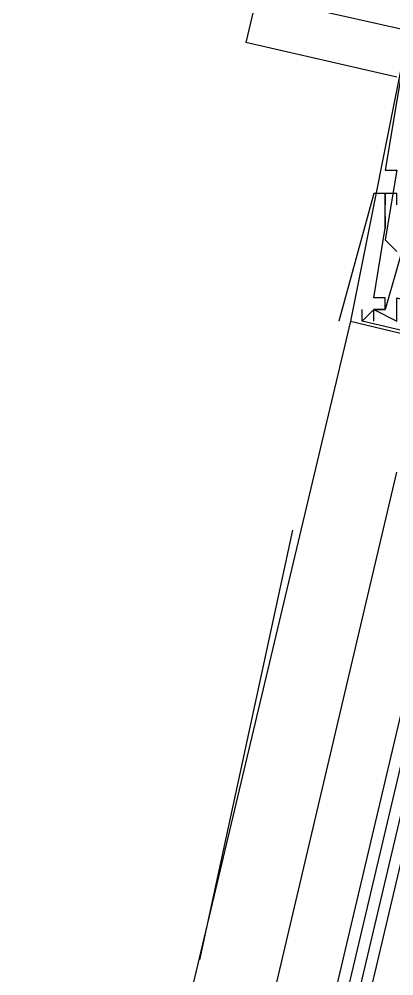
# Model space of a CAD drawing. Header units: feet. Extents: x -84 to 198, y -22 to 181.
# Drawn here: x 120.58 to 121.01, y 90.226 to 91.324 of the extents above; entities that cross this region are included whole.
import ezdxf

# ---------------------------------------------------------------- set-up
doc = ezdxf.new("R2010")
doc.units = ezdxf.units.FT
doc.layers.add('A-LINEA', color=7, linetype='CONTINUOUS')

msp = doc.modelspace()

# ---------------------------------------------------------------- linework, layer by layer
at = {"layer": 'A-LINEA'}
for p, q in [((121.1467, 92.5911), (120.84, 91.2978)), ((121.0267, 91.3111), (120.9067, 91.3378)), ((121.0267, 91.3111), (120.96, 90.9778)), ((121.0133, 91.2578), (120.84, 91.2978)), ((121, 91.1511), (121, 91.1511)), ((121, 91.1511), (121, 91.1511)), ((121, 91.1511), (121, 91.1511)), ((120.9867, 91.1244), (120.9867, 91.1244)), ((120.9867, 91.1244), (120.9867, 91.1244)), ((120.9867, 91.1244), (120.9867, 91.1244)), ((121, 91.1244), (121, 91.1244)), ((121, 91.1244), (121, 91.1244)), ((121, 91.1244), (121, 91.1244)), ((121, 91.1111), (121, 91.1111)), ((121, 91.1111), (121, 91.1111)), ((121, 91.1111), (121, 91.1111)), ((121, 91.0978), (121, 91.0978)), ((121, 91.0978), (121, 91.0978)), ((121, 91.0978), (121, 91.0978)), ((121, 91.0844), (121, 91.0844)), ((121, 91.0844), (121, 91.0844)), ((121, 91.0844), (121, 91.0844)), ((121, 91.0844), (121, 91.0844)), ((121, 91.0844), (121, 91.0844)), ((121, 91.0844), (121, 91.0844)), ((121, 91.0711), (121, 91.0711)), ((121, 91.0711), (121, 91.0711)), ((121, 91.0711), (121, 91.0711)), ((120.9867, 91.0044), (120.9867, 91.0044)), ((120.9867, 91.0044), (120.9867, 91.0044)), ((120.9867, 91.0044), (120.9867, 91.0044)), ((121, 91.0044), (121, 91.0044)), ((121, 91.0044), (121, 91.0044)), ((121, 91.0044), (121, 91.0044)), ((120.9733, 90.9778), (120.9733, 90.9911)), ((120.9733, 90.9911), (120.9733, 90.9911)), ((120.9733, 90.9778), (120.9733, 90.9911)), ((120.9733, 90.9911), (120.9733, 90.9911)), ((120.9733, 90.9778), (120.9733, 90.9911)), ((120.9733, 90.9911), (120.9733, 90.9911)), ((120.9867, 90.9911), (120.9867, 90.9911)), ((120.9867, 90.9911), (120.9867, 90.9911)), ((120.9867, 90.9911), (120.9867, 90.9911)), ((120.9867, 90.9911), (120.9867, 90.9911)), ((120.9867, 90.9911), (120.9867, 90.9911)), ((120.9867, 90.9911), (120.9867, 90.9911)), ((120.9867, 90.9911), (120.9867, 90.9911)), ((120.9867, 90.9911), (120.9867, 90.9911)), ((120.9867, 90.9911), (120.9867, 90.9911)), ((121, 90.9911), (121, 90.9911)), ((121, 90.9911), (121, 90.9911)), ((121, 90.9911), (121, 90.9911)), ((121, 90.9911), (121, 90.9911)), ((121, 90.9911), (121, 90.9911)), ((121, 90.9911), (121, 90.9911)), ((120.96, 90.9778), (119.2933, 83.9511)), ((120.9467, 90.9778), (120.9467, 90.9778)), ((120.9467, 90.9778), (120.9467, 90.9778)), ((120.9467, 90.9778), (120.9467, 90.9778)), ((120.96, 90.9778), (121.6267, 90.8178)), ((120.96, 90.9778), (120.96, 90.9778)), ((120.96, 90.9778), (121.6267, 90.8178)), ((120.96, 90.9778), (120.96, 90.9778)), ((120.96, 90.9778), (121.6267, 90.8178)), ((120.96, 90.9778), (120.96, 90.9778)), ((120.9733, 90.9778), (120.9733, 90.9778)), ((120.9733, 90.9778), (120.9733, 90.9778)), ((120.9733, 90.9778), (120.9733, 90.9778)), ((120.9867, 90.9778), (120.9867, 90.9778)), ((120.9867, 90.9778), (120.9867, 90.9778)), ((120.9867, 90.9778), (120.9867, 90.9778)), ((120.6267, 89.1644), (121.0133, 90.8044)), ((120.8933, 90.7378), (120.7867, 90.2444))]:
    msp.add_line(p, q, dxfattribs=at)
for points in [[(121.7067, 91.1511), (121.0267, 91.3111), (121, 91.1511), (121.0133, 91.1511), (121, 91.0711), (121.0133, 91.0578)], [(121.7067, 91.1511), (121.0267, 91.3111), (121, 91.1511), (121.0133, 91.1511), (121, 91.0711), (121.0133, 91.0578)], [(121.7067, 91.1511), (121.0267, 91.3111), (121, 91.1511), (121.0133, 91.1511), (121, 91.0711), (121.0133, 91.0578)], [(121.0133, 91.1111), (121.0133, 91.1244), (120.9867, 91.1244), (120.9467, 90.9778)], [(121.0133, 91.1111), (121.0133, 91.1244), (120.9867, 91.1244), (120.9467, 90.9778)], [(121.0133, 91.1111), (121.0133, 91.1244), (120.9867, 91.1244), (120.9467, 90.9778)], [(121, 91.0978), (121, 91.0844), (121, 91.1244), (121, 91.1111)], [(121, 91.0978), (121, 91.0844), (121, 91.1244), (121, 91.1111)], [(121, 91.0978), (121, 91.0844), (121, 91.1244), (121, 91.1111)], [(121.0267, 91.0978), (121.0267, 91.0844), (121, 90.9911), (120.9867, 90.9911), (120.9733, 90.9778)], [(121.0267, 91.0978), (121.0267, 91.0844), (121, 90.9911), (120.9867, 90.9911), (120.9733, 90.9778)], [(121.0267, 91.0978), (121.0267, 91.0844), (121, 90.9911), (120.9867, 90.9911), (120.9733, 90.9778)], [(120.9867, 90.9911), (121, 90.9911), (121, 91.0044), (120.9867, 91.0044), (121, 91.0844)], [(120.9867, 90.9911), (121, 90.9911), (121, 91.0044), (120.9867, 91.0044), (121, 91.0844)], [(120.9867, 90.9911), (121, 90.9911), (121, 91.0044), (120.9867, 91.0044), (121, 91.0844)], [(120.9867, 90.9778), (120.9867, 90.9911), (121.0133, 90.9778), (121.0133, 91.0044), (121.4133, 90.8978), (121.4133, 90.8844), (121.4267, 90.8844), (121.4267, 90.8978), (121.52, 90.8844)], [(120.9867, 90.9778), (120.9867, 90.9911), (121.0133, 90.9778), (121.0133, 91.0044), (121.4133, 90.8978), (121.4133, 90.8844), (121.4267, 90.8844), (121.4267, 90.8978), (121.52, 90.8844)], [(120.9867, 90.9778), (120.9867, 90.9911), (121.0133, 90.9778), (121.0133, 91.0044), (121.4133, 90.8978), (121.4133, 90.8844), (121.4267, 90.8844), (121.4267, 90.8978), (121.52, 90.8844)], [(121.4267, 90.8711), (121.44, 90.8978), (121.4267, 90.8978), (121.4267, 90.8844), (121.4267, 90.8711), (120.9733, 90.9778)], [(121.4267, 90.8711), (121.44, 90.8978), (121.4267, 90.8978), (121.4267, 90.8844), (121.4267, 90.8711), (120.9733, 90.9778)], [(121.4267, 90.8711), (121.44, 90.8978), (121.4267, 90.8978), (121.4267, 90.8844), (121.4267, 90.8711), (120.9733, 90.9778)], [(120.6933, 89.1511), (121.0933, 90.8444), (121.0933, 90.8578), (121.1067, 90.8444), (120.7067, 89.1511)], [(120.7333, 89.1511), (121.1333, 90.8444), (121.12, 90.8444), (120.72, 89.1511)]]:
    msp.add_lwpolyline(points, dxfattribs=at)

doc.saveas('drawing.dxf')
